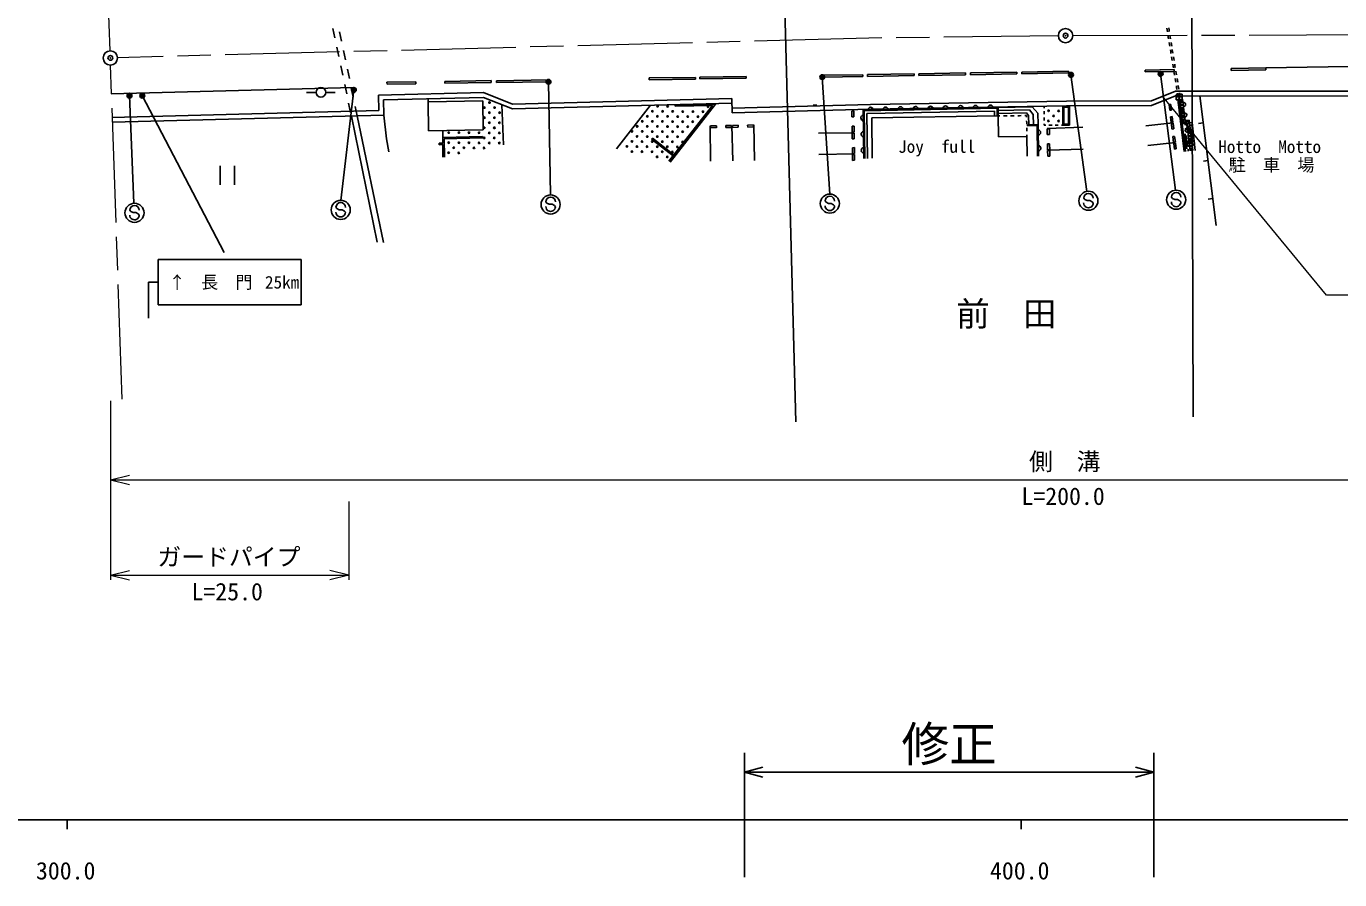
# Model space of a CAD drawing. Units: millimetres, scale not verified. Extents: x 40000 to 680000, y 20000 to 380000.
# Drawn here: x 363711 to 501388, y 198715 to 288174 of the extents above; entities that cross this region are included whole.
import ezdxf
from ezdxf.enums import TextEntityAlignment as Align

# ---------------------------------------------------------------- set-up
doc = ezdxf.new("R2010")
doc.units = ezdxf.units.MM
doc.header["$LTSCALE"] = 1000
doc.header["$PDMODE"] = 32
doc.header["$PDSIZE"] = 500
doc.linetypes.add('CHAIN', pattern=[18.5, 12, -1.5, 3.5, -1.5])
for name, color, linetype, lineweight in [('作業ﾚｲﾔ1', 7, 'Continuous', 25), ('作業ﾚｲﾔ3', 7, 'Continuous', 13), ('作業ﾚｲﾔ4', 222, 'Continuous', 25)]:
    doc.layers.add(name, color=color, linetype=linetype, lineweight=lineweight)
doc.styles.add('ＭＳ ゴシック', font='')
doc.styles.get('ＭＳ ゴシック').set_extended_font_data('MS Gothic')

msp = doc.modelspace()

# ---------------------------------------------------------------- linework, layer by layer
at = {"layer": '作業ﾚｲﾔ1', "linetype": 'CHAIN', "lineweight": 13}
for p, q in [((372501, 285604), (370679, 338086)), ((473398, 287197), (572047, 287513)), ((373769, 249103), (372553, 284105))]:
    msp.add_line(p, q, dxfattribs=at)
at = {"layer": '作業ﾚｲﾔ1'}
for p, q in [((395861, 287947), (396067, 286968)), ((483295, 287789), (483263, 287977)), ((483295, 287789), (483326, 287600)), ((483495, 287804), (483464, 287993)), ((483495, 287804), (483526, 287616)), ((396756, 286607), (396550, 287586)), ((483420, 287033), (483388, 287222)), ((483420, 287033), (483451, 286844)), ((483545, 286277), (483513, 286466)), ((483620, 287049), (483588, 287238)), ((483620, 287049), (483651, 286860)), ((483745, 286294), (483713, 286483)), ((396272, 285990), (396477, 285011)), ((397166, 284650), (396961, 285628)), ((483545, 286277), (483576, 286088)), ((483670, 285521), (483638, 285710)), ((483670, 285521), (483701, 285332)), ((483745, 286294), (483776, 286105)), ((483870, 285538), (483838, 285727)), ((483870, 285538), (483901, 285350)), ((396683, 284032), (396888, 283054)), ((397577, 282692), (397371, 283671)), ((484017, 283641), (480986, 283589)), ((483795, 284765), (483764, 284954)), ((483795, 284765), (483826, 284576)), ((483920, 284009), (483889, 284198)), ((483920, 284009), (483951, 283820)), ((483994, 284783), (483963, 284972)), ((483994, 284783), (484026, 284594)), ((484021, 283441), (484017, 283641)), ((484119, 284028), (484088, 284217)), ((484119, 284028), (484151, 283839)), ((493646, 283809), (490008, 283740)), ((490012, 283540), (490008, 283740)), ((493646, 283809), (550899, 284683)), ((493649, 283609), (493646, 283809)), ((404546, 282354), (401522, 282315)), ((401525, 282115), (401522, 282315)), ((404548, 282154), (404546, 282354)), ((407571, 282398), (412427, 282490)), ((407571, 282398), (407575, 282198)), ((407575, 282198), (412431, 282290)), ((412427, 282490), (412431, 282290)), ((413014, 282468), (418447, 282561)), ((413014, 282468), (413017, 282268)), ((413017, 282268), (418450, 282361)), ((418447, 282561), (418450, 282361)), ((418450, 282361), (418662, 270495)), ((433854, 282821), (429013, 282760)), ((429013, 282760), (429015, 282560)), ((433857, 282621), (429015, 282560)), ((433854, 282821), (433857, 282621)), ((439183, 282920), (434308, 282847)), ((434308, 282847), (434311, 282647)), ((439186, 282720), (434311, 282647)), ((439183, 282920), (439186, 282720)), ((451401, 283101), (447140, 283050)), ((447140, 283050), (447143, 282850)), ((451403, 282901), (447143, 282850)), ((447143, 282850), (447937, 270588)), ((451401, 283101), (451403, 282901)), ((456764, 283198), (451884, 283123)), ((451884, 283123), (451887, 282923)), ((456767, 282998), (451887, 282923)), ((456764, 283198), (456767, 282998)), ((462159, 283278), (457284, 283199)), ((457284, 283199), (457287, 282999)), ((462162, 283078), (457287, 282999)), ((462159, 283278), (462162, 283078)), ((467549, 283378), (462674, 283294)), ((462674, 283294), (462677, 283094)), ((467552, 283178), (462677, 283094)), ((467549, 283378), (467552, 283178)), ((472961, 283481), (468067, 283375)), ((468067, 283375), (468071, 283175)), ((472965, 283281), (468071, 283175)), ((472961, 283481), (472965, 283281)), ((473218, 283085), (474874, 270868)), ((480989, 283389), (480986, 283589)), ((484021, 283441), (480989, 283389)), ((482614, 283182), (484176, 270993)), ((484045, 283253), (484014, 283442)), ((484045, 283253), (484076, 283064)), ((484170, 282497), (484139, 282686)), ((484170, 282497), (484201, 282308)), ((484244, 283272), (484213, 283461)), ((484244, 283272), (484276, 283084)), ((484369, 282517), (484338, 282706)), ((484369, 282517), (484401, 282328)), ((493649, 283609), (490012, 283540)), ((397964, 281767), (372625, 281106)), ((374535, 280901), (374999, 269617)), ((375872, 280901), (384456, 264461)), ((393099, 281248), (394099, 281248)), ((395099, 281248), (396098, 281248)), ((398050, 281499), (396693, 269924)), ((397093, 282075), (397299, 281096)), ((397987, 280735), (397782, 281714)), ((411635, 281224), (400639, 280937)), ((400639, 280937), (400681, 279337)), ((404548, 282154), (401525, 282115)), ((411635, 281224), (414668, 280003)), ((481668, 280373), (484166, 281381)), ((481671, 279873), (484168, 280881)), ((484166, 281381), (531007, 281332)), ((484168, 280881), (531168, 280832)), ((484258, 280466), (484263, 281066)), ((484263, 281066), (484863, 281062)), ((484295, 281741), (484264, 281930)), ((484295, 281741), (484326, 281552)), ((484420, 280986), (484389, 281175)), ((484420, 280986), (484451, 280797)), ((484494, 281762), (484463, 281951)), ((484494, 281762), (484525, 281573)), ((484558, 280464), (484563, 281064)), ((484619, 281006), (484588, 281195)), ((484619, 281006), (484650, 280818)), ((484863, 281062), (484858, 280462)), ((486727, 280878), (488448, 267302)), ((397504, 280118), (397709, 279139)), ((398398, 278778), (398193, 279756)), ((411649, 280724), (401152, 280450)), ((401152, 280450), (401194, 278851)), ((405828, 280254), (405823, 280572)), ((411557, 280362), (405828, 280254)), ((405886, 277215), (405828, 280254)), ((411615, 277322), (411557, 280362)), ((411649, 280724), (414681, 279503)), ((413748, 275732), (413577, 279947)), ((437661, 280603), (414668, 280003)), ((437674, 280103), (414681, 279503)), ((425596, 275325), (429156, 279887)), ((431192, 273932), (435949, 280014)), ((435949, 280014), (431731, 279935)), ((431731, 279935), (431733, 279785)), ((437661, 280603), (437700, 279104)), ((452210, 279983), (437687, 279603)), ((446386, 279914), (446198, 279910)), ((446386, 279914), (446573, 279918)), ((451427, 279416), (465568, 279675)), ((472734, 280325), (452210, 279983)), ((472742, 279825), (452220, 279483)), ((469164, 279744), (465568, 279675)), ((465581, 278769), (465568, 279675)), ((469746, 279051), (469164, 279744)), ((470410, 279768), (470411, 279604)), ((473060, 279818), (472360, 279805)), ((472370, 277809), (472360, 279805)), ((472370, 277809), (472360, 279789)), ((472739, 280325), (481668, 280373)), ((472742, 279825), (481671, 279873)), ((473070, 277812), (473060, 279818)), ((483678, 279988), (483500, 279967)), ((483571, 279376), (483500, 279967)), ((483678, 279988), (483750, 279397)), ((484858, 280462), (484258, 280466)), ((484861, 280762), (484261, 280766)), ((484558, 280563), (484409, 280545)), ((484409, 280545), (485068, 275043)), ((484648, 280026), (484430, 280165)), ((484449, 280003), (484628, 280188)), ((485143, 275052), (484484, 280554)), ((484545, 280230), (484514, 280419)), ((484545, 280230), (484576, 280041)), ((485217, 275061), (484558, 280563)), ((484917, 280529), (484619, 280494)), ((484619, 280494), (484913, 277961)), ((484670, 279474), (484639, 279663)), ((484744, 280251), (484713, 280440)), ((484744, 280251), (484775, 280062)), ((484768, 280512), (484808, 280171)), ((484869, 279496), (484838, 279685)), ((484906, 279319), (484867, 279660)), ((484869, 279496), (484900, 279307)), ((485176, 278294), (484917, 280529)), ((400681, 279337), (372691, 278607)), ((401194, 278851), (372704, 278107)), ((397788, 278762), (400485, 265542)), ((398398, 278778), (401161, 265500)), ((401194, 278851), (401456, 276375)), ((452220, 279483), (437700, 279104)), ((450454, 279293), (450244, 279290)), ((450244, 279290), (450254, 278677)), ((450254, 278677), (450464, 278680)), ((450454, 279293), (450464, 278680)), ((451503, 274319), (451427, 279416)), ((451529, 279318), (451603, 274321)), ((451828, 279022), (465205, 279261)), ((451828, 279022), (451898, 274325)), ((452331, 278573), (465581, 278769)), ((452331, 278573), (452394, 274332)), ((465205, 279261), (465212, 278763)), ((468859, 279408), (465573, 279355)), ((468544, 279083), (465577, 279035)), ((465581, 278769), (465768, 278771)), ((465614, 276580), (465581, 278769)), ((466327, 278780), (466140, 278777)), ((466327, 278780), (466513, 278783)), ((467072, 278791), (466886, 278788)), ((467072, 278791), (467259, 278794)), ((467818, 278802), (467632, 278799)), ((467818, 278802), (468004, 278805)), ((468564, 278813), (468377, 278810)), ((468771, 278813), (468544, 279083)), ((468564, 278813), (468566, 278630)), ((468574, 278083), (468572, 278266)), ((468790, 277841), (468771, 278813)), ((469258, 278932), (468859, 279408)), ((469280, 277851), (469258, 278932)), ((469770, 277861), (469746, 279051)), ((470413, 279112), (470412, 279276)), ((470413, 279112), (470414, 278948)), ((470416, 278455), (470416, 278619)), ((470416, 278455), (470417, 278291)), ((483571, 279376), (483750, 279397)), ((483653, 278698), (483831, 278719)), ((483727, 278080), (483653, 278698)), ((483831, 278719), (483906, 278102)), ((484757, 279109), (484539, 279248)), ((484559, 279085), (484738, 279271)), ((484867, 278192), (484649, 278330)), ((484669, 278168), (484848, 278354)), ((484670, 279474), (484701, 279285)), ((484795, 278718), (484764, 278907)), ((484795, 278718), (484826, 278529)), ((484920, 277962), (484889, 278151)), ((484906, 279319), (484946, 278979)), ((484994, 278740), (484963, 278929)), ((484994, 278740), (485025, 278552)), ((485045, 278127), (485005, 278468)), ((485045, 278127), (485172, 278142)), ((485119, 277985), (485088, 278174)), ((485623, 278345), (485176, 278294)), ((485492, 278179), (485364, 278164)), ((485492, 278179), (485525, 277889)), ((485993, 275150), (485623, 278345)), ((405886, 277215), (411615, 277322)), ((407370, 276512), (407362, 277243)), ((435446, 274047), (435382, 277737)), ((436045, 277751), (435446, 277739)), ((435446, 277739), (435450, 277529)), ((436049, 277546), (435450, 277529)), ((436045, 277751), (436049, 277541)), ((437637, 277785), (437039, 277772)), ((437039, 277772), (437044, 277562)), ((437642, 277572), (437044, 277562)), ((437637, 277785), (437642, 277575)), ((437762, 274078), (437682, 277786)), ((438336, 277799), (437736, 277787)), ((437736, 277787), (437741, 277577)), ((438340, 277589), (437741, 277573)), ((438336, 277799), (438340, 277589)), ((438340, 277598), (438340, 277589)), ((439935, 277833), (439327, 277820)), ((439327, 277820), (439331, 277610)), ((439939, 277623), (439331, 277610)), ((439939, 277623), (439935, 277833)), ((440041, 274115), (439984, 277834)), ((446741, 276969), (450491, 277011)), ((450270, 277691), (450480, 277694)), ((450270, 277691), (450279, 277081)), ((450279, 277081), (450489, 277084)), ((450281, 276978), (450491, 276981)), ((450281, 276978), (450291, 276364)), ((450480, 277694), (450489, 277084)), ((450503, 276367), (450488, 276981)), ((468574, 278083), (468577, 277901)), ((468585, 277353), (468583, 277536)), ((468585, 277353), (468588, 277171)), ((468596, 276624), (468593, 276806)), ((469770, 277861), (468666, 277830)), ((468668, 277730), (468666, 277830)), ((469770, 277861), (469822, 274573)), ((470420, 277799), (470419, 277963)), ((470420, 277799), (470582, 277800)), ((474454, 277592), (470721, 277475)), ((470952, 277438), (470722, 277435)), ((470722, 277434), (470731, 276832)), ((470731, 276832), (470961, 276836)), ((471070, 277803), (470907, 277802)), ((470961, 276836), (470952, 277438)), ((471070, 277803), (471232, 277804)), ((471720, 277807), (471557, 277806)), ((471720, 277807), (471882, 277808)), ((472370, 277811), (472207, 277810)), ((472370, 277809), (473070, 277812)), ((481065, 277747), (483910, 278065)), ((483727, 278080), (483906, 278102)), ((483738, 277987), (483917, 278008)), ((483801, 277384), (483738, 277987)), ((483811, 277385), (483989, 277407)), ((483917, 278008), (483989, 277407)), ((484977, 277275), (484759, 277413)), ((484779, 277251), (484958, 277437)), ((485168, 277991), (484870, 277956)), ((485138, 276882), (485127, 275871)), ((485138, 276882), (485424, 275912)), ((485138, 276882), (485355, 275317)), ((485360, 278013), (485168, 277991)), ((485168, 277991), (485190, 277810)), ((485255, 277267), (485233, 277448)), ((485255, 277267), (485277, 277086)), ((485695, 275115), (485360, 278013)), ((485609, 277164), (485576, 277454)), ((485609, 277164), (485643, 276873)), ((485916, 278081), (485658, 278047)), ((485916, 278081), (486221, 275144)), ((487085, 278059), (486589, 277996)), ((401456, 276375), (401705, 275025)), ((406977, 275911), (407376, 275915)), ((406977, 275911), (407376, 275915)), ((406978, 275761), (406977, 275911)), ((407377, 275765), (406978, 275761)), ((411524, 276617), (407370, 276512)), ((407376, 275915), (407370, 276512)), ((407377, 275765), (407391, 274462)), ((411524, 276617), (411528, 276467)), ((429260, 276337), (429353, 276455)), ((429260, 276337), (431508, 274579)), ((429353, 276455), (431600, 274697)), ((450291, 276364), (450501, 276367)), ((450305, 275448), (450515, 275452)), ((450315, 274820), (450305, 275448)), ((450525, 274824), (450515, 275452)), ((468596, 276624), (465614, 276580)), ((468626, 274572), (468596, 276624)), ((470748, 275842), (470978, 275846)), ((470758, 275235), (470748, 275842)), ((470988, 275239), (470978, 275846)), ((481289, 275660), (484162, 275978)), ((483905, 276606), (484083, 276628)), ((483978, 275995), (483905, 276606)), ((483978, 275995), (484157, 276017)), ((483990, 275899), (484169, 275921)), ((484052, 275297), (483990, 275899)), ((484157, 276017), (484083, 276628)), ((484169, 275921), (484241, 275319)), ((485087, 276358), (484869, 276496)), ((484888, 276334), (485068, 276520)), ((485197, 275441), (484979, 275579)), ((484998, 275417), (485178, 275603)), ((485342, 276543), (485320, 276724)), ((485342, 276543), (485363, 276363)), ((485429, 275820), (485407, 276001)), ((485429, 275820), (485450, 275639)), ((485727, 276148), (485693, 276438)), ((485727, 276148), (485760, 275858)), ((485844, 275133), (485811, 275423)), ((446804, 274717), (450526, 274786)), ((450315, 274820), (450525, 274824)), ((450317, 274729), (450527, 274733)), ((450326, 274120), (450317, 274729)), ((450326, 274120), (450536, 274124)), ((450527, 274733), (450536, 274124)), ((470758, 275235), (470988, 275239)), ((474497, 275308), (470764, 275190)), ((470995, 275154), (470765, 275150)), ((470765, 275150), (470775, 274547)), ((470775, 274547), (471005, 274551)), ((471005, 274551), (470995, 275154)), ((484062, 275298), (484241, 275319)), ((485515, 275096), (485494, 275277)), ((487588, 274090), (487092, 274028)), ((384044, 273552), (384044, 271552)), ((385544, 271552), (385544, 273552)), ((447443, 269860), (447549, 269723)), ((474548, 270154), (474654, 270018)), ((474654, 270018), (474899, 269906)), ((474899, 269906), (475200, 269904)), ((475200, 269904), (475445, 269764)), ((483745, 270266), (483851, 270130)), ((483851, 270130), (484096, 270018)), ((484096, 270018), (484397, 270016)), ((484397, 270016), (484641, 269877)), ((484641, 269877), (484741, 269759)), ((488091, 270122), (487595, 270059)), ((374556, 268890), (374662, 268754)), ((374662, 268754), (374907, 268642)), ((374907, 268642), (375208, 268639)), ((375208, 268639), (375453, 268500)), ((375453, 268500), (375552, 268382)), ((396174, 269196), (396280, 269060)), ((396280, 269060), (396525, 268948)), ((396525, 268948), (396826, 268945)), ((396826, 268945), (397071, 268806)), ((397071, 268806), (397170, 268688)), ((418178, 269767), (418284, 269630)), ((418284, 269630), (418529, 269518)), ((418529, 269518), (418829, 269516)), ((418829, 269516), (419074, 269377)), ((419074, 269377), (419174, 269259)), ((447549, 269723), (447794, 269612)), ((447794, 269612), (448094, 269609)), ((448094, 269609), (448339, 269470)), ((448339, 269470), (448439, 269352)), ((475445, 269764), (475545, 269646)), ((377527, 263719), (392527, 263719)), ((377527, 263719), (377527, 258969)), ((392527, 263719), (392527, 258969)), ((376527, 261344), (376527, 257575)), ((376527, 261344), (377527, 261344)), ((392527, 258969), (377527, 258969)), ((40000, 205000), (579000, 205000)), ((368000, 205000), (368000, 204000)), ((468000, 205000), (468000, 204000))]:
    msp.add_line(p, q, dxfattribs=at)
at = {"layer": '作業ﾚｲﾔ1', "lineweight": 13}
for p, q in [((500000, 260000), (482811, 280834)), ((519000, 260000), (500000, 260000)), ((372527, 248908), (372527, 230136)), ((372527, 240636), (374527, 241136)), ((372527, 240636), (572763, 240636)), ((372527, 240636), (374527, 240136)), ((397527, 238366), (397527, 230136)), ((372527, 230636), (374527, 231136)), ((372527, 230636), (397527, 230636)), ((372527, 230636), (374527, 230136)), ((397527, 230636), (395527, 231136)), ((397527, 230636), (395527, 230136))]:
    msp.add_line(p, q, dxfattribs=at)
at = {"layer": '作業ﾚｲﾔ1', "linetype": 'CHAIN', "lineweight": 13}
msp.add_lwpolyline([(471898, 287185), (452026, 286930), (373277, 284874)], dxfattribs=at)
at = {"layer": '作業ﾚｲﾔ1'}
for points in [[(431074, 274025), (435637, 279858), (431734, 279785)], [(465481, 278767), (465469, 279573), (451529, 279318)], [(468668, 277730), (469671, 277758), (469722, 274571)], [(411528, 276467), (407521, 276366), (407541, 274463)]]:
    msp.add_lwpolyline(points, dxfattribs=at)
msp.add_lwpolyline([(472969, 277912), (472469, 277912), (472460, 279689), (472960, 279692)], close=True, dxfattribs=at)
for centre, radius in [((472648, 287194), 750), ((372527, 284854), 750), ((418450, 282361), 250), ((418450, 282361), 200), ((418450, 282361), 150), ((418450, 282361), 100), ((418450, 282361), 50), ((418450, 282361), 20), ((447143, 282850), 250), ((447143, 282850), 200), ((447143, 282850), 150), ((447143, 282850), 100), ((447143, 282850), 50), ((447143, 282850), 20), ((473218, 283085), 250), ((473218, 283085), 200), ((473218, 283085), 150), ((473218, 283085), 100), ((473218, 283085), 50), ((473218, 283085), 20), ((482614, 283182), 250), ((482614, 283182), 200), ((482614, 283182), 150), ((482614, 283182), 100), ((482614, 283182), 50), ((482614, 283182), 20), ((374535, 280901), 250), ((374535, 280901), 200), ((374535, 280901), 150), ((374535, 280901), 100), ((374535, 280901), 50), ((374535, 280901), 20), ((375872, 280901), 250), ((375872, 280901), 200), ((375872, 280901), 150), ((375872, 280901), 100), ((375872, 280901), 50), ((375872, 280901), 20), ((394599, 281248), 500), ((398050, 281499), 250), ((398050, 281499), 200), ((398050, 281499), 150), ((398050, 281499), 100), ((398050, 281499), 50), ((398050, 281499), 20), ((411733, 279656), 75), ((412267, 280182), 75), ((412793, 279648), 75), ((429881, 279789), 75), ((430941, 279781), 75), ((435181, 279748), 75), ((484837, 279916), 50), ((484837, 279916), 33), ((484837, 279916), 16.3), ((411725, 278596), 75), ((412251, 278062), 75), ((412259, 279122), 75), ((412785, 278588), 75), ((413311, 278054), 75), ((413319, 279114), 75), ((428279, 278212), 75), ((428813, 278738), 75), ((429339, 278203), 75), ((429347, 279263), 75), ((429873, 278729), 75), ((430399, 278195), 75), ((430407, 279255), 75), ((430933, 278721), 75), ((431459, 278187), 75), ((431467, 279247), 75), ((431993, 278713), 75), ((432519, 278179), 75), ((432527, 279239), 75), ((433053, 278705), 75), ((433579, 278171), 75), ((433587, 279231), 75), ((434113, 278696), 75), ((434647, 279222), 75), ((470858, 278251), 75), ((470866, 279311), 75), ((471392, 278777), 75), ((471918, 278242), 75), ((471926, 279302), 75), ((484975, 278723), 50), ((484975, 278723), 33), ((484975, 278723), 16.3), ((485268, 278153), 50), ((485268, 278153), 33), ((485268, 278153), 16.3), ((408003, 277035), 75), ((409063, 277027), 75), ((410123, 277019), 75), ((411183, 277010), 75), ((411717, 277536), 75), ((412242, 277002), 75), ((412777, 277528), 75), ((413302, 276994), 75), ((427211, 277160), 75), ((427745, 277686), 75), ((428271, 277152), 75), ((428805, 277678), 75), ((429330, 277143), 75), ((429865, 277669), 75), ((430390, 277135), 75), ((430925, 277661), 75), ((431450, 277127), 75), ((431985, 277653), 75), ((432510, 277119), 75), ((433044, 277645), 75), ((485550, 277671), 50), ((485550, 277671), 33), ((485550, 277671), 16.3), ((407994, 275975), 75), ((408520, 275441), 75), ((409054, 275967), 75), ((409580, 275433), 75), ((410114, 275959), 75), ((410640, 275424), 75), ((411174, 275950), 75), ((411700, 275416), 75), ((411708, 276476), 75), ((412234, 275942), 75), ((412768, 276468), 75), ((413294, 275934), 75), ((426668, 275574), 75), ((427202, 276100), 75), ((427728, 275566), 75), ((427736, 276626), 75), ((428262, 276092), 75), ((428788, 275558), 75), ((428796, 276618), 75), ((429322, 276084), 75), ((429848, 275549), 75), ((429856, 276609), 75), ((430382, 276075), 75), ((430908, 275541), 75), ((430916, 276601), 75), ((431442, 276067), 75), ((431968, 275533), 75), ((431976, 276593), 75), ((432502, 276059), 75), ((485668, 276656), 50), ((485668, 276656), 33), ((485668, 276656), 16.3), ((485786, 275640), 50), ((485786, 275640), 33), ((485786, 275640), 16.3), ((407986, 274915), 75), ((409046, 274907), 75), ((427194, 275040), 75), ((428254, 275032), 75), ((429314, 275024), 75), ((429840, 274489), 75), ((430374, 275015), 75), ((430900, 274481), 75), ((431434, 275007), 75), ((396671, 268925), 1000), ((418675, 269495), 1000), ((447940, 269588), 1000), ((475045, 269883), 1000), ((484242, 269995), 1000), ((375053, 268619), 1000)]:
    msp.add_circle(centre, radius, dxfattribs=at)
for centre, radius, start, end in [((452213, 279418), 262, 3.71564, 178.38714), ((453784, 279447), 262, 3.71564, 178.38714), ((455355, 279476), 262, 3.71564, 178.38704), ((456927, 279505), 262, 3.71564, 178.38704), ((458498, 279533), 262, 3.71564, 178.38714), ((460069, 279562), 262, 3.71564, 178.38714), ((461640, 279591), 262, 3.71564, 178.38714), ((463211, 279620), 262, 3.71564, 178.38704), ((464782, 279649), 262, 3.71564, 178.38704), ((485036, 279976), 195, 260.34504, 112.86654), ((451475, 278567), 285, 97.96904, 263.72484), ((485166, 278859), 195, 260.34474, 112.86534), ((451500, 276868), 285, 97.96964, 263.72524), ((469758, 277038), 275, 276.15844, 85.67224), ((485437, 277288), 243, 94.99954, 278.21094), ((485697, 277544), 269, 280.60514, 92.60614), ((451526, 275169), 285, 97.96894, 263.72584), ((469784, 275395), 275, 276.15844, 85.67224), ((485605, 275839), 243, 94.99954, 278.21094), ((485882, 275947), 269, 280.60434, 92.60574), ((418678, 269763), 500, 359.55488, 179.55488), ((447943, 269856), 500, 359.55488, 179.55488), ((475048, 270150), 500, 359.55488, 179.55488), ((484245, 270262), 500, 359.55488, 179.55488), ((375056, 268886), 500, 359.55488, 179.55488), ((396671, 268692), 500, 179.55488, 359.55488), ((396674, 269192), 500, 359.55488, 179.55488), ((418674, 269263), 500, 179.55488, 359.55488), ((447939, 269356), 500, 179.55488, 359.55488), ((475045, 269650), 500, 179.55488, 359.55488), ((484241, 269763), 500, 179.55488, 359.55488), ((375052, 268386), 500, 179.55488, 359.55488)]:
    msp.add_arc(centre, radius, start, end, dxfattribs=at)
for p in [(472648, 287194), (372527, 284854), (372527, 284854), (418450, 282361), (447143, 282850), (473218, 283085), (482614, 283182), (374535, 280901), (375872, 280901), (398050, 281499)]:
    msp.add_point(p, dxfattribs=at)
at = {"layer": '作業ﾚｲﾔ3', "lineweight": 25}
for p, q in [((439000, 199000), (439000, 212000)), ((481900, 199000), (481900, 212000)), ((440932, 210518), (439000, 210000)), ((439000, 210000), (481900, 210000)), ((439000, 210000), (440932, 209482)), ((481900, 210000), (479968, 210518)), ((479968, 209482), (481900, 210000))]:
    msp.add_line(p, q, dxfattribs=at)
at = {"layer": '作業ﾚｲﾔ4'}
for p, q in [((444365, 246716), (442277, 326689)), ((486012, 247237), (485755, 327236))]:
    msp.add_line(p, q, dxfattribs=at)

# ---------------------------------------------------------------- texts
at = {"layer": '作業ﾚｲﾔ1', "style": 'ＭＳ ゴシック'}
for s, height, p in [('Joy\u3000full', 1320, (459144, 275569)), ('↑', 1320, (379527, 261344)), ('長\u3000門', 1320, (384727, 261344)), ('前\u3000田', 2566, (466441, 258028)), ('L=200.0', 1833, (472392, 238914)), ('L=25.0', 1833, (384775, 228914))]:
    msp.add_text(s, height=height, dxfattribs=at).set_placement(p, align=Align.MIDDLE_CENTER)
for s, height, p in [('Hotto\u3000Motto', 1320, (494044, 274493)), ('側\u3000溝', 1833, (472566, 241084)), ('ガードパイプ', 1833, (384949, 231084)), ('300.0', 1833, (367844, 198195)), ('400.0', 1833, (467844, 198195))]:
    msp.add_text(s, height=height, dxfattribs=at).set_placement(p, align=Align.BOTTOM_CENTER)
msp.add_text('駐\u3000車\u3000場', height=1320, dxfattribs=at).set_placement((494236, 274297), align=Align.TOP_CENTER)
msp.add_text('25km', height=1320, dxfattribs=at).set_placement((392327, 261344), align=Align.MIDDLE_RIGHT)
at = {"layer": '作業ﾚｲﾔ3', "style": 'ＭＳ ゴシック'}
msp.add_text('修正', height=3666, dxfattribs=at).set_placement((460450, 210000), align=Align.BOTTOM_CENTER)

doc.saveas('drawing.dxf')
